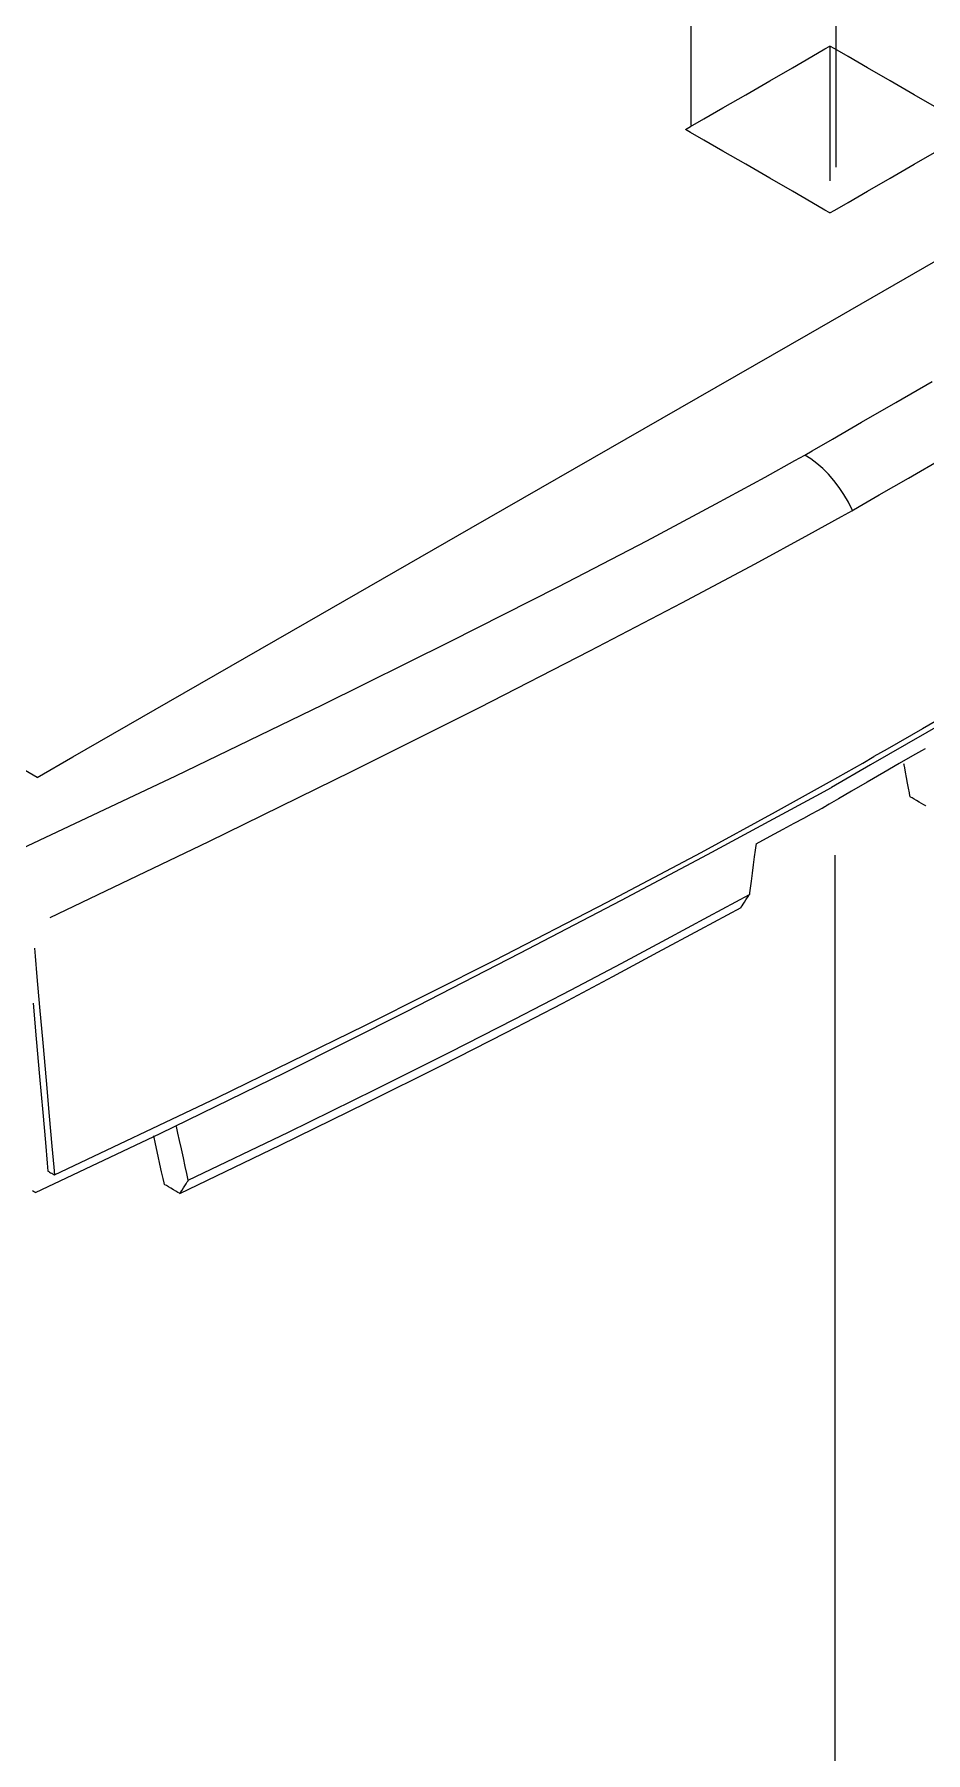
# Model space of a CAD drawing. Extents: x 1 to 593, y 1 to 419.
# Drawn here: x 246.53 to 261.54, y 310.63 to 339.55 of the extents above; entities that cross this region are included whole.
import ezdxf

# ---------------------------------------------------------------- set-up
doc = ezdxf.new("R2010")
doc.units = 0
doc.header["$LTSCALE"] = 0.4
doc.header["$MEASUREMENT"] = 0
doc.layers.get('0').update_dxf_attribs({"linetype": 'CONTINUOUS'})

msp = doc.modelspace()

# ---------------------------------------------------------------- linework, layer by layer
at = {"color": 1, "linetype": 'Continuous'}
for p, q in [((257.5931788, 338.0180824), (257.5931788, 362.4364624)), ((260.0317499, 337.3167153), (260.0317499, 355.2163035)), ((260.0134533, 290.6963264), (260.0134533, 325.7325892))]:
    msp.add_line(p, q, dxfattribs=at)
at = {"color": 5, "linetype": 'Continuous'}
for p, q in [((259.6200159, 339.1762506), (259.8435668, 339.3053215)), ((259.8435668, 339.3053215), (259.9269788, 339.3534829)), ((260.0103957, 339.3053215), (259.9269788, 339.3534829)), ((259.9270107, 339.3534297), (259.9270107, 339.2756334)), ((259.9270107, 339.2756334), (259.9270107, 339.0671318)), ((260.2339495, 339.1762506), (260.0103957, 339.3053215)), ((258.9126617, 338.7678513), (259.2963688, 338.9893891)), ((259.2963688, 338.9893891), (259.6200159, 339.1762506)), ((259.9270107, 339.0671318), (259.9270107, 338.7652771)), ((260.5576018, 338.9893891), (260.2339495, 339.1762506)), ((260.9413089, 338.7678513), (260.5576018, 338.9893891)), ((258.5089356, 338.5347618), (258.9126617, 338.7678513)), ((259.9270107, 338.7652771), (259.9270079, 338.4074052)), ((261.3450378, 338.5347618), (260.9413089, 338.7678513)), ((258.1252285, 338.3132241), (258.5089356, 338.5347618)), ((259.9270079, 338.4074052), (259.9270079, 338.030857)), ((261.7287477, 338.3132241), (261.3450378, 338.5347618)), ((257.5780277, 337.9972969), (257.801579, 338.1263626)), ((257.801579, 338.1263626), (258.1252285, 338.3132241)), ((257.5780196, 337.900985), (257.4946027, 337.9491464)), ((257.4946132, 337.9491355), (257.5780277, 337.9972969)), ((257.8015734, 337.7719141), (257.5780196, 337.900985)), ((259.9270079, 338.030857), (259.9270054, 337.6729904)), ((258.1252257, 337.5850526), (257.8015734, 337.7719141)), ((258.5089328, 337.3635148), (258.1252257, 337.5850526)), ((259.9270054, 337.6729904), (259.9270054, 337.3711305)), ((261.3450378, 337.363504), (261.7287449, 337.5850421)), ((258.9126617, 337.1304253), (258.5089328, 337.3635148)), ((259.9270054, 337.3711305), (259.9270026, 337.1626344)), ((260.9413117, 337.1304148), (261.3450378, 337.363504)), ((259.2963716, 336.9088876), (258.9126617, 337.1304253)), ((259.9270026, 337.1626344), (259.9270002, 337.0848382)), ((260.5576046, 336.9088771), (260.9413117, 337.1304148)), ((259.6200211, 336.7220261), (259.2963716, 336.9088876)), ((259.8435749, 336.5929604), (259.6200211, 336.7220261)), ((260.0104038, 336.5929499), (260.2339551, 336.7220156)), ((260.2339551, 336.7220156), (260.5576046, 336.9088771)), ((259.9269893, 336.544799), (259.8435749, 336.5929604)), ((259.9269893, 336.5447885), (260.0104038, 336.5929499)), ((259.5645353, 334.5032732), (261.8969864, 335.8434053)), ((256.7992623, 332.9144517), (259.5645353, 334.5032732)), ((261.0384381, 333.355263), (261.6491167, 333.7078369)), ((260.4580429, 333.0201737), (261.0384381, 333.355263)), ((253.8897109, 331.2427337), (256.7992623, 332.9144517)), ((259.9684909, 332.7375344), (260.4580429, 333.0201737)), ((259.6303496, 332.5423096), (259.9684909, 332.7375344)), ((258.8370312, 332.0976588), (259.3371683, 332.3750908)), ((259.3371683, 332.3750908), (259.5041652, 332.469475)), ((259.504176, 332.4694641), (259.6303496, 332.5423096)), ((259.6063893, 332.4040957), (259.504176, 332.4694855)), ((259.7072327, 332.327768), (259.6063893, 332.4040957)), ((259.8059051, 332.2410958), (259.7072327, 332.327768)), ((261.2482666, 332.0817758), (261.8286618, 332.4168703)), ((258.005055, 331.6457178), (258.8370312, 332.0976588)), ((259.9016028, 332.1446984), (259.8059051, 332.2410958)), ((259.9935222, 332.0391794), (259.9016028, 332.1446984)), ((260.0808595, 331.925142), (259.9935222, 332.0391794)), ((260.7587146, 331.7991364), (261.2482666, 332.0817758)), ((260.162813, 331.8032059), (260.0808595, 331.925142)), ((260.23858, 331.6739642), (260.162813, 331.8032059)), ((260.4205733, 331.6039064), (260.7587146, 331.7991364)), ((256.842537, 331.0278397), (258.005055, 331.6457178)), ((260.1202649, 331.4332534), (260.307356, 331.5379878)), ((260.307356, 331.5380357), (260.23858, 331.6739642)), ((260.2943997, 331.5310609), (260.4205733, 331.6039064)), ((251.1244382, 329.653907), (253.8897109, 331.2427337)), ((259.5691308, 331.1291237), (260.1202649, 331.4332534)), ((255.3507698, 330.2525645), (256.842537, 331.0278397)), ((258.6691688, 330.6407068), (259.5691308, 331.1291237)), ((257.4356025, 329.9831268), (258.6691688, 330.6407068)), ((253.5310512, 329.3284577), (255.3507698, 330.2525645)), ((255.8836444, 329.1714981), (257.4356025, 329.9831268)), ((248.7919868, 328.3137696), (251.1244382, 329.653907)), ((251.384679, 328.264065), (253.5310512, 329.3284577)), ((254.0285125, 328.2209345), (255.8836444, 329.1714981)), ((247.180914, 327.3881088), (248.7919868, 328.3137696)), ((262.3776781, 328.2726099), (260.6113202, 327.2528055)), ((262.343851, 328.3597414), (261.4839461, 327.8632762)), ((248.9129482, 327.0679467), (251.384679, 328.264065)), ((251.8854247, 327.1465493), (254.0285125, 328.2209345)), ((261.4839461, 327.8632762), (260.889994, 327.5203577)), ((260.889994, 327.5203577), (260.6683681, 327.3924026)), ((261.3175978, 327.4039117), (261.0953607, 327.2756045)), ((261.4711046, 327.4925387), (261.3175978, 327.4039117)), ((261.5283825, 327.5256074), (261.4711046, 327.4925387)), ((246.579768, 327.0427124), (246.0005317, 327.3771339)), ((246.579768, 327.0427124), (247.180914, 327.3881088)), ((249.469599, 325.9634622), (251.8854247, 327.1465493)), ((259.9222549, 326.9678323), (260.4795361, 327.2835138)), ((260.6113202, 327.2528055), (259.9522341, 326.8722841)), ((260.4795361, 327.2835138), (260.6683789, 327.3924082)), ((260.8318807, 327.1234889), (260.5546566, 326.9634318)), ((261.0953607, 327.2756045), (260.8318807, 327.1234889)), ((261.1762996, 327.2539909), (261.1727216, 327.2730995)), ((261.1858966, 327.2027964), (261.1762996, 327.2539909)), ((261.1997902, 327.1286745), (261.1858966, 327.2027964)), ((261.2162633, 327.0408059), (261.1997902, 327.1286745)), ((246.1171566, 325.7486588), (248.9129482, 327.0679467)), ((259.0104128, 326.4618447), (259.9222549, 326.9678323)), ((259.6978734, 326.7332315), (259.9522289, 326.8722519)), ((260.5546566, 326.9634318), (260.2911766, 326.8113162)), ((261.2335932, 326.9483499), (261.2162633, 327.0408059)), ((261.2500663, 326.8604814), (261.2335932, 326.9483499)), ((261.2639624, 326.786365), (261.2500663, 326.8604814)), ((258.9792586, 326.3435937), (259.6978734, 326.7332315)), ((259.7973147, 326.5280038), (259.8428353, 326.552907)), ((259.8428353, 326.552907), (259.8581387, 326.5613024)), ((259.9154351, 326.5943872), (259.8581601, 326.5613238)), ((260.0689392, 326.6830086), (259.9154351, 326.5943872)), ((260.2911766, 326.8113162), (260.0689392, 326.6830086)), ((261.2735597, 326.7351702), (261.2639624, 326.786365)), ((261.2771406, 326.7160668), (261.2735597, 326.7351702)), ((261.28611, 326.7108865), (261.2771511, 326.7160563)), ((261.3101239, 326.6970223), (261.28611, 326.7108865)), ((261.3448911, 326.676947), (261.3101239, 326.6970223)), ((261.3861096, 326.6531494), (261.3448911, 326.676947)), ((261.4294802, 326.6281076), (261.3861096, 326.6531494)), ((261.470699, 326.6043101), (261.4294802, 326.6281076)), ((261.5054687, 326.5842348), (261.470699, 326.6043101)), ((261.5294825, 326.5703706), (261.5054687, 326.5842348)), ((261.5384443, 326.5651955), (261.5294825, 326.5703706)), ((261.5384443, 326.5651955), (261.5432694, 326.5727954)), ((257.7578797, 325.7820428), (259.0104128, 326.4618447)), ((257.8630568, 325.7444878), (258.9792586, 326.3435937)), ((259.1373025, 326.170463), (259.3249757, 326.2716456)), ((259.3249757, 326.2716456), (259.4854066, 326.3584085)), ((259.4854066, 326.3584085), (259.6180051, 326.4303352)), ((259.6180051, 326.4303352), (259.7221728, 326.4870041)), ((259.7221728, 326.4870041), (259.7973147, 326.5280038)), ((246.7962535, 324.6867868), (249.469599, 325.9634622)), ((258.6826245, 325.9265106), (258.9229877, 326.0552773)), ((258.9229877, 326.0552773), (259.1373025, 326.170463)), ((256.1785243, 324.9449128), (257.7578797, 325.7820428)), ((256.415937, 324.9770523), (257.8630568, 325.7444878)), ((258.6537187, 325.7052399), (258.6361295, 325.5705987)), ((258.6685545, 325.8188019), (258.6537187, 325.7052399)), ((258.6788004, 325.8972443), (258.6685545, 325.8188019)), ((258.6826245, 325.9265106), (258.6788004, 325.8972443)), ((258.6176243, 325.4289401), (258.600035, 325.2943042)), ((258.6361295, 325.5705987), (258.6176243, 325.4289401)), ((258.5749558, 325.1022998), (258.5711345, 325.0730331)), ((258.5852017, 325.1807421), (258.5749558, 325.1022998)), ((258.600035, 325.2943042), (258.5852017, 325.1807421)), ((254.286222, 323.9669467), (256.1785243, 324.9449128)), ((254.7045735, 324.0824365), (256.415937, 324.9770523)), ((257.7420289, 324.4816392), (258.430389, 324.8513246)), ((257.8827664, 324.7033425), (258.5711345, 325.0730279)), ((258.4303998, 324.8513354), (258.4352249, 324.8589402)), ((258.4352249, 324.8589402), (258.4481599, 324.8793144)), ((258.4481599, 324.8793144), (258.4668838, 324.9088107)), ((258.4668838, 324.9088107), (258.4890847, 324.9437858)), ((258.4890847, 324.9437858), (258.5124444, 324.9805824)), ((258.5124444, 324.9805824), (258.5346452, 325.0155579)), ((258.5346452, 325.0155579), (258.5533716, 325.0450594)), ((258.5533716, 325.0450594), (258.5663066, 325.0654388)), ((258.5663066, 325.0654388), (258.5711345, 325.073044)), ((257.1727742, 324.3205783), (257.8827664, 324.7033425)), ((256.4117153, 323.9126757), (257.1727742, 324.3205783)), ((257.032042, 324.0988802), (257.7420289, 324.4816392)), ((246.532867, 324.1674746), (246.5444401, 324.0366572)), ((246.5444401, 324.0366572), (246.5754553, 323.6860748)), ((252.0948423, 322.8646301), (254.286222, 323.9669467)), ((252.7956326, 323.1017894), (254.7045735, 324.0824365)), ((256.2709912, 323.6909829), (257.032042, 324.0988802)), ((246.5754553, 323.6860748), (246.6203589, 323.1785118)), ((255.4294393, 323.2458672), (256.2709912, 323.6909829)), ((255.5701606, 323.46756), (256.4117153, 323.9126757)), ((254.6186674, 322.9731668), (255.5701606, 323.46756)), ((246.510279, 323.2420596), (246.5635165, 322.6403154)), ((246.6203589, 323.1785118), (246.6735967, 322.5767624)), ((250.7557888, 322.0762491), (252.7956326, 323.1017894)), ((254.4779513, 322.7514793), (255.4294393, 323.2458672)), ((249.6182566, 321.6544557), (252.0948423, 322.8646301)), ((253.5278014, 322.4174263), (254.6186674, 322.9731668)), ((246.5635165, 322.6403154), (246.6195287, 322.0071742)), ((246.6735967, 322.5767624), (246.7296086, 321.9436159)), ((253.3870881, 322.1957391), (254.4779513, 322.7514793)), ((252.1274115, 321.5665872), (253.3870881, 322.1957391)), ((252.268128, 321.7882691), (253.5278014, 322.4174263)), ((246.6195287, 322.0071742), (246.6727662, 321.40543)), ((246.7296086, 321.9436159), (246.7828461, 321.3418665)), ((248.6517138, 321.0469653), (250.7557888, 322.0762491)), ((246.870338, 320.3529093), (249.6182566, 321.6544557)), ((250.8102093, 321.0736307), (252.268128, 321.7882691)), ((246.6727662, 321.40543), (246.7176698, 320.8978775)), ((246.7828461, 321.3418665), (246.8277497, 320.8343035)), ((250.6694904, 320.851954), (252.1274115, 321.5665872)), ((246.5500744, 320.0550814), (248.6517138, 321.0469653)), ((248.9329461, 321.1367508), (248.9261393, 321.1678332)), ((248.9511867, 321.0534487), (248.9329461, 321.1367508)), ((248.9775932, 320.9328478), (248.9511867, 321.0534487)), ((249.1246058, 320.261441), (250.8102093, 321.0736307)), ((246.7176698, 320.8978775), (246.748685, 320.5472955)), ((246.8277497, 320.8343035), (246.8587649, 320.4837211)), ((248.5495274, 320.9793533), (248.5433804, 321.0073649)), ((248.5659977, 320.9042864), (248.5495274, 320.9793533)), ((248.5898432, 320.795611), (248.5659977, 320.9042864)), ((248.6181162, 320.6667694), (248.5898432, 320.795611)), ((249.0089024, 320.7898644), (248.9775932, 320.9328478)), ((248.9838816, 320.0397647), (250.6694904, 320.851954)), ((249.041843, 320.6394204), (249.0089024, 320.7898644)), ((246.748685, 320.5472955), (246.7602581, 320.4164833)), ((246.8587649, 320.4837211), (246.870338, 320.3529037)), ((248.6478634, 320.5312098), (248.6181162, 320.6667694)), ((248.6761364, 320.4023738), (248.6478634, 320.5312098)), ((249.0731523, 320.4964317), (249.041843, 320.6394204)), ((249.0995587, 320.3758308), (249.0731523, 320.4964317)), ((246.7602581, 320.4164728), (246.7640339, 320.4142937)), ((246.7640339, 320.4142937), (246.7741489, 320.4084512)), ((246.7741489, 320.4084512), (246.7887982, 320.3999969)), ((246.7887982, 320.3999969), (246.8061631, 320.3899673)), ((246.8061631, 320.3899673), (246.8244331, 320.3794197)), ((246.8244331, 320.3794197), (246.841798, 320.3693957)), ((246.841798, 320.3693957), (246.8564472, 320.3609362)), ((246.8564472, 320.3609362), (246.8665622, 320.3550989)), ((246.8665622, 320.3550989), (246.870338, 320.3529198)), ((248.6999819, 320.2936981), (248.6761364, 320.4023738)), ((248.7164522, 320.2186364), (248.6999819, 320.2936981)), ((248.7225993, 320.1906304), (248.7164522, 320.2186364)), ((248.731561, 320.1854448), (248.7225993, 320.1906143)), ((248.7555749, 320.1715806), (248.731561, 320.1854448)), ((248.7903446, 320.1515106), (248.7555749, 320.1715806)), ((249.0659318, 320.1690011), (249.088127, 320.2039714)), ((249.088127, 320.2039714), (249.1068485, 320.2334673)), ((249.1177993, 320.2925235), (249.0995587, 320.3758308)), ((249.1068485, 320.2334673), (249.1197807, 320.2538415)), ((249.1246058, 320.261441), (249.1177993, 320.2925235)), ((249.1197807, 320.2538415), (249.1246058, 320.261441)), ((246.5364881, 320.0629266), (246.5000734, 320.0839525)), ((246.5500744, 320.0550814), (246.5364881, 320.0629266)), ((248.8315658, 320.127713), (248.7903446, 320.1515106)), ((248.8749368, 320.1026765), (248.8315658, 320.127713)), ((248.916158, 320.0788737), (248.8749368, 320.1026765)), ((248.9509277, 320.0588036), (248.916158, 320.0788737)), ((248.9749416, 320.0449394), (248.9509277, 320.0588036)), ((248.983903, 320.0397647), (248.9749416, 320.0449394)), ((248.983903, 320.0397647), (248.9887284, 320.0473642)), ((248.9887284, 320.0473642), (249.0016606, 320.0677384)), ((249.0016606, 320.0677384), (249.0203821, 320.0972343)), ((249.0203821, 320.0972343), (249.0425773, 320.1322046)), ((249.0425773, 320.1322046), (249.0659318, 320.1690011))]:
    msp.add_line(p, q, dxfattribs=at)

doc.saveas('drawing.dxf')
